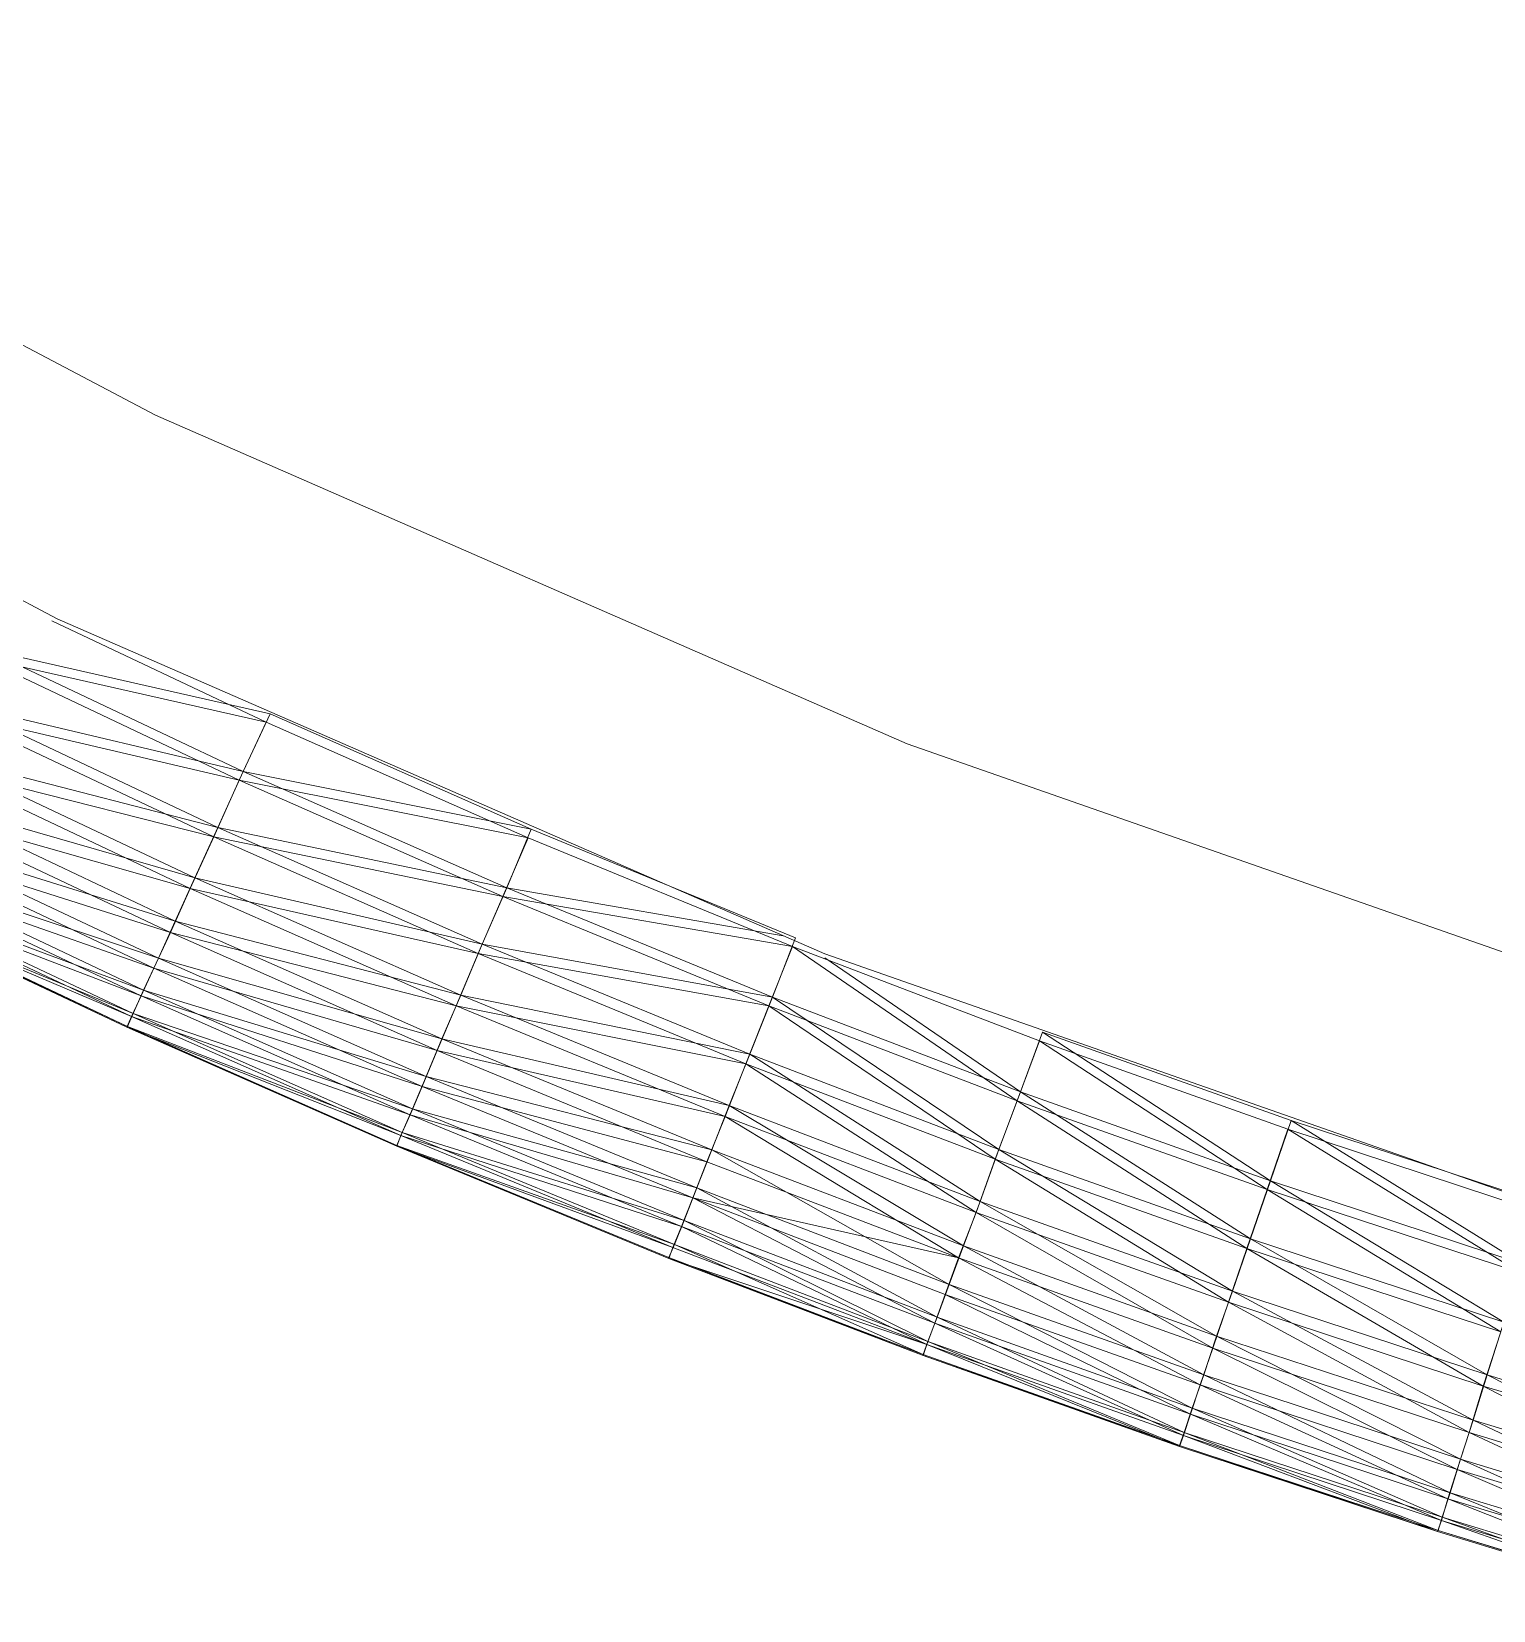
# Model space of a CAD drawing. Header units: millimetres. Extents: x -8546 to 211781, y -3000 to 31870.
# Drawn here: x -4487.96 to -4469.49, y 2515.51 to 2535.46 of the extents above; entities that cross this region are included whole.
import ezdxf

# ---------------------------------------------------------------- set-up
doc = ezdxf.new("R2010")
doc.units = ezdxf.units.MM
doc.layers.add('G-IMPT', color=8, linetype='Continuous', lineweight=9)
doc.layers.add('I-FURN', color=30, linetype='Continuous', lineweight=9)

# ---------------------------------------------------------------- blocks, each defined once
blk = doc.blocks.new('Artificial banana plant 1500mm - Family 4__C1-728657-Begane grond')
at = {"layer": 'G-IMPT'}
for p, q in [((-82.808, -121.419), (-73.638, -126.265)), ((-84.238, -123.889), (-74.878, -128.835)), ((-73.638, -126.265), (-64.138, -130.414)), ((-72.238, -130.142), (-74.947, -128.863)), ((-72.238, -130.142), (-74.947, -128.863)), ((-74.878, -128.835), (-65.178, -133.068)), ((-72.188, -130.034), (-75.808, -129.214)), ((-72.528, -130.766), (-75.808, -129.214)), ((-72.188, -130.034), (-75.808, -129.214)), ((-72.528, -130.766), (-75.808, -129.214)), ((-72.578, -130.874), (-75.858, -129.321)), ((-72.238, -130.142), (-75.858, -129.321)), ((-72.578, -130.874), (-75.858, -129.321)), ((-72.238, -130.142), (-75.858, -129.321)), ((-72.848, -131.47), (-76.148, -129.91)), ((-72.528, -130.766), (-76.148, -129.91)), ((-72.848, -131.47), (-76.148, -129.91)), ((-72.528, -130.766), (-76.148, -129.91)), ((-72.898, -131.589), (-76.208, -130.027)), ((-72.578, -130.874), (-76.208, -130.027)), ((-72.898, -131.589), (-76.208, -130.027)), ((-72.578, -130.874), (-76.208, -130.027)), ((-72.578, -130.874), (-72.238, -130.142)), ((-72.578, -130.874), (-72.238, -130.142)), ((-72.188, -130.034), (-72.528, -130.766)), ((-72.188, -130.034), (-72.528, -130.766)), ((-72.238, -130.142), (-68.928, -131.602)), ((-72.238, -130.142), (-68.928, -131.602)), ((-72.188, -130.034), (-68.888, -131.492)), ((-72.188, -130.034), (-68.888, -131.492)), ((-64.138, -130.414), (-54.338, -133.84)), ((-72.848, -131.47), (-76.458, -130.54)), ((-73.138, -132.108), (-76.458, -130.54)), ((-72.848, -131.47), (-76.458, -130.54)), ((-73.138, -132.108), (-76.458, -130.54)), ((-73.198, -132.242), (-76.518, -130.672)), ((-72.898, -131.589), (-76.518, -130.672)), ((-73.198, -132.242), (-76.518, -130.672)), ((-72.898, -131.589), (-76.518, -130.672)), ((-72.848, -131.47), (-72.528, -130.766)), ((-72.848, -131.47), (-72.528, -130.766)), ((-68.888, -131.492), (-72.528, -130.766)), ((-69.198, -132.233), (-72.528, -130.766)), ((-68.888, -131.492), (-72.528, -130.766)), ((-69.198, -132.233), (-72.528, -130.766)), ((-72.898, -131.589), (-72.578, -130.874)), ((-72.898, -131.589), (-72.578, -130.874)), ((-69.248, -132.342), (-72.578, -130.874)), ((-72.578, -130.874), (-68.928, -131.602)), ((-69.248, -132.342), (-72.578, -130.874)), ((-72.578, -130.874), (-68.928, -131.602)), ((-73.388, -132.653), (-76.718, -131.078)), ((-73.138, -132.108), (-76.718, -131.078)), ((-73.388, -132.653), (-76.718, -131.078)), ((-73.138, -132.108), (-76.718, -131.078)), ((-73.448, -132.8), (-76.788, -131.224)), ((-73.198, -132.242), (-76.788, -131.224)), ((-73.448, -132.8), (-76.788, -131.224)), ((-73.198, -132.242), (-76.788, -131.224)), ((-73.388, -132.653), (-76.948, -131.544)), ((-73.598, -133.124), (-76.948, -131.544)), ((-73.388, -132.653), (-76.948, -131.544)), ((-73.598, -133.124), (-76.948, -131.544)), ((-73.198, -132.242), (-72.898, -131.589)), ((-73.198, -132.242), (-72.898, -131.589)), ((-72.848, -131.47), (-73.138, -132.108)), ((-72.848, -131.47), (-73.138, -132.108)), ((-69.248, -132.342), (-72.898, -131.589)), ((-72.898, -131.589), (-69.558, -133.065)), ((-69.248, -132.342), (-72.898, -131.589)), ((-72.898, -131.589), (-69.558, -133.065)), ((-69.198, -132.233), (-72.848, -131.47)), ((-72.848, -131.47), (-69.508, -132.945)), ((-69.198, -132.233), (-72.848, -131.47)), ((-72.848, -131.47), (-69.508, -132.945)), ((-69.248, -132.342), (-68.928, -131.602)), ((-69.248, -132.342), (-68.928, -131.602)), ((-68.888, -131.492), (-69.198, -132.233)), ((-68.888, -131.492), (-69.198, -132.233)), ((-65.588, -132.976), (-68.928, -131.602)), ((-65.588, -132.976), (-68.928, -131.602)), ((-65.548, -132.865), (-68.888, -131.492)), ((-65.548, -132.865), (-68.888, -131.492)), ((-73.658, -133.247), (-77.008, -131.665)), ((-73.448, -132.8), (-77.008, -131.665)), ((-73.658, -133.247), (-77.008, -131.665)), ((-73.448, -132.8), (-77.008, -131.665)), ((-73.818, -133.6), (-77.178, -132.015)), ((-73.658, -133.247), (-77.178, -132.015)), ((-73.818, -133.6), (-77.178, -132.015)), ((-73.658, -133.247), (-77.178, -132.015)), ((-73.788, -133.526), (-77.138, -131.942)), ((-73.598, -133.124), (-77.138, -131.942)), ((-73.788, -133.526), (-77.138, -131.942)), ((-73.598, -133.124), (-77.138, -131.942)), ((-73.388, -132.653), (-73.138, -132.108)), ((-73.388, -132.653), (-73.138, -132.108)), ((-69.508, -132.945), (-73.138, -132.108)), ((-69.778, -133.59), (-73.138, -132.108)), ((-69.508, -132.945), (-73.138, -132.108)), ((-69.778, -133.59), (-73.138, -132.108)), ((-73.998, -133.995), (-77.368, -132.404)), ((-73.998, -133.995), (-77.368, -132.404)), ((-73.988, -133.984), (-77.368, -132.404)), ((-73.938, -133.86), (-77.368, -132.404)), ((-73.988, -133.984), (-77.368, -132.404)), ((-73.938, -133.86), (-77.368, -132.404)), ((-73.988, -133.984), (-77.358, -132.393)), ((-73.918, -133.823), (-77.358, -132.393)), ((-73.988, -133.984), (-77.358, -132.393)), ((-73.918, -133.823), (-77.358, -132.393)), ((-73.938, -133.86), (-77.298, -132.271)), ((-73.818, -133.6), (-77.298, -132.271)), ((-73.938, -133.86), (-77.298, -132.271)), ((-73.818, -133.6), (-77.298, -132.271)), ((-73.788, -133.526), (-77.278, -132.234)), ((-73.918, -133.823), (-77.278, -132.234)), ((-73.788, -133.526), (-77.278, -132.234)), ((-73.918, -133.823), (-77.278, -132.234)), ((-73.448, -132.8), (-73.198, -132.242)), ((-73.448, -132.8), (-73.198, -132.242)), ((-69.838, -133.725), (-73.198, -132.242)), ((-73.198, -132.242), (-69.558, -133.065)), ((-69.838, -133.725), (-73.198, -132.242)), ((-73.198, -132.242), (-69.558, -133.065)), ((-69.248, -132.342), (-69.558, -133.065)), ((-69.248, -132.342), (-69.558, -133.065)), ((-69.198, -132.233), (-69.508, -132.945)), ((-69.198, -132.233), (-69.508, -132.945)), ((-65.888, -133.724), (-69.248, -132.342)), ((-65.588, -132.976), (-69.248, -132.342)), ((-65.888, -133.724), (-69.248, -132.342)), ((-65.588, -132.976), (-69.248, -132.342)), ((-65.705, -132.838), (-69.198, -132.233)), ((-65.838, -133.614), (-69.198, -132.233)), ((-65.705, -132.838), (-69.198, -132.233)), ((-65.838, -133.614), (-69.198, -132.233)), ((-73.658, -133.247), (-73.448, -132.8)), ((-73.658, -133.247), (-73.448, -132.8)), ((-73.388, -132.653), (-73.598, -133.124)), ((-73.388, -132.653), (-73.598, -133.124)), ((-69.838, -133.725), (-73.448, -132.8)), ((-73.448, -132.8), (-70.078, -134.29)), ((-69.838, -133.725), (-73.448, -132.8)), ((-73.448, -132.8), (-70.078, -134.29)), ((-69.778, -133.59), (-73.388, -132.653)), ((-73.388, -132.653), (-70.018, -134.141)), ((-69.778, -133.59), (-73.388, -132.653)), ((-73.388, -132.653), (-70.018, -134.141)), ((-69.508, -132.945), (-69.778, -133.59)), ((-69.508, -132.945), (-69.778, -133.59)), ((-65.838, -133.614), (-69.508, -132.945)), ((-66.128, -134.334), (-69.508, -132.945)), ((-65.838, -133.614), (-69.508, -132.945)), ((-66.128, -134.334), (-69.508, -132.945)), ((-65.888, -133.724), (-65.588, -132.976)), ((-65.888, -133.724), (-65.588, -132.976)), ((-65.548, -132.865), (-65.838, -133.614)), ((-65.548, -132.865), (-65.838, -133.614)), ((-62.748, -134.923), (-65.588, -132.976)), ((-62.468, -134.168), (-65.588, -132.976)), ((-62.748, -134.923), (-65.588, -132.976)), ((-62.468, -134.168), (-65.588, -132.976)), ((-73.788, -133.526), (-73.598, -133.124)), ((-73.788, -133.526), (-73.598, -133.124)), ((-70.018, -134.141), (-73.598, -133.124)), ((-70.218, -134.618), (-73.598, -133.124)), ((-70.018, -134.141), (-73.598, -133.124)), ((-70.218, -134.618), (-73.598, -133.124)), ((-69.838, -133.725), (-69.558, -133.065)), ((-69.838, -133.725), (-69.558, -133.065)), ((-65.888, -133.724), (-69.558, -133.065)), ((-66.178, -134.455), (-69.558, -133.065)), ((-65.888, -133.724), (-69.558, -133.065)), ((-66.178, -134.455), (-69.558, -133.065)), ((-65.178, -133.068), (-55.188, -136.565)), ((-65.178, -133.119), (-62.708, -134.811)), ((-65.178, -133.119), (-62.708, -134.811)), ((-73.818, -133.6), (-73.658, -133.247)), ((-73.818, -133.6), (-73.658, -133.247)), ((-73.658, -133.247), (-70.268, -134.742)), ((-73.658, -133.247), (-70.078, -134.29)), ((-73.658, -133.247), (-70.268, -134.742)), ((-73.658, -133.247), (-70.078, -134.29)), ((-73.938, -133.86), (-73.818, -133.6)), ((-73.938, -133.86), (-73.818, -133.6)), ((-73.788, -133.526), (-73.918, -133.823)), ((-73.788, -133.526), (-73.918, -133.823)), ((-73.818, -133.6), (-70.268, -134.742)), ((-73.818, -133.6), (-70.418, -135.1)), ((-73.818, -133.6), (-70.268, -134.742)), ((-73.818, -133.6), (-70.418, -135.1)), ((-70.218, -134.618), (-73.788, -133.526)), ((-73.788, -133.526), (-70.388, -135.025)), ((-70.218, -134.618), (-73.788, -133.526)), ((-73.788, -133.526), (-70.388, -135.025)), ((-69.778, -133.59), (-70.018, -134.141)), ((-69.778, -133.59), (-70.018, -134.141)), ((-66.128, -134.334), (-69.778, -133.59)), ((-66.388, -134.985), (-69.778, -133.59)), ((-66.128, -134.334), (-69.778, -133.59)), ((-66.388, -134.985), (-69.778, -133.59)), ((-69.838, -133.725), (-70.078, -134.29)), ((-69.838, -133.725), (-70.078, -134.29)), ((-66.438, -135.122), (-69.838, -133.725)), ((-66.178, -134.455), (-69.838, -133.725)), ((-66.438, -135.122), (-69.838, -133.725)), ((-66.178, -134.455), (-69.838, -133.725)), ((-65.888, -133.724), (-66.178, -134.455)), ((-65.888, -133.724), (-66.178, -134.455)), ((-65.838, -133.614), (-66.128, -134.334)), ((-65.838, -133.614), (-66.128, -134.334)), ((-62.748, -134.923), (-65.888, -133.724)), ((-63.028, -135.659), (-65.888, -133.724)), ((-62.748, -134.923), (-65.888, -133.724)), ((-63.028, -135.659), (-65.888, -133.724)), ((-62.978, -135.537), (-65.838, -133.614)), ((-65.838, -133.614), (-62.708, -134.811)), ((-62.978, -135.537), (-65.838, -133.614)), ((-65.838, -133.614), (-62.708, -134.811)), ((-73.998, -133.995), (-73.938, -133.86)), ((-73.998, -133.995), (-73.938, -133.86)), ((-73.988, -133.984), (-73.998, -133.995)), ((-73.988, -133.984), (-73.998, -133.995)), ((-73.998, -133.995), (-70.588, -135.498)), ((-73.998, -133.995), (-70.588, -135.498)), ((-70.588, -135.487), (-73.998, -133.995)), ((-73.998, -133.995), (-70.538, -135.362)), ((-70.588, -135.487), (-73.998, -133.995)), ((-73.998, -133.995), (-70.538, -135.362)), ((-73.988, -133.984), (-73.918, -133.823)), ((-73.988, -133.984), (-73.918, -133.823)), ((-70.518, -135.324), (-73.988, -133.984)), ((-73.988, -133.984), (-70.588, -135.487)), ((-70.518, -135.324), (-73.988, -133.984)), ((-73.988, -133.984), (-70.588, -135.487)), ((-73.938, -133.86), (-70.538, -135.362)), ((-73.938, -133.86), (-70.418, -135.1)), ((-73.938, -133.86), (-70.538, -135.362)), ((-73.938, -133.86), (-70.418, -135.1)), ((-70.388, -135.025), (-73.918, -133.823)), ((-70.518, -135.324), (-73.918, -133.823)), ((-70.388, -135.025), (-73.918, -133.823)), ((-70.518, -135.324), (-73.918, -133.823)), ((-70.018, -134.141), (-70.218, -134.618)), ((-70.018, -134.141), (-70.218, -134.618)), ((-66.388, -134.985), (-70.018, -134.141)), ((-66.608, -135.542), (-70.018, -134.141)), ((-66.388, -134.985), (-70.018, -134.141)), ((-66.608, -135.542), (-70.018, -134.141)), ((-62.748, -134.923), (-62.468, -134.168)), ((-62.748, -134.923), (-62.468, -134.168)), ((-62.428, -134.056), (-62.708, -134.811)), ((-62.428, -134.056), (-62.708, -134.811)), ((-59.588, -136.046), (-62.468, -134.168)), ((-59.328, -135.284), (-62.468, -134.168)), ((-59.588, -136.046), (-62.468, -134.168)), ((-59.328, -135.284), (-62.468, -134.168)), ((-59.288, -135.172), (-62.428, -134.056)), ((-59.548, -135.933), (-62.428, -134.056)), ((-59.288, -135.172), (-62.428, -134.056)), ((-59.548, -135.933), (-62.428, -134.056)), ((-70.268, -134.742), (-70.078, -134.29)), ((-70.268, -134.742), (-70.078, -134.29)), ((-66.438, -135.122), (-70.078, -134.29)), ((-66.668, -135.693), (-70.078, -134.29)), ((-66.438, -135.122), (-70.078, -134.29)), ((-66.668, -135.693), (-70.078, -134.29)), ((-66.128, -134.334), (-66.388, -134.985)), ((-66.128, -134.334), (-66.388, -134.985)), ((-62.978, -135.537), (-66.128, -134.334)), ((-66.128, -134.334), (-63.218, -136.195)), ((-62.978, -135.537), (-66.128, -134.334)), ((-66.128, -134.334), (-63.218, -136.195)), ((-66.438, -135.122), (-66.178, -134.455)), ((-66.438, -135.122), (-66.178, -134.455)), ((-63.268, -136.333), (-66.178, -134.455)), ((-63.028, -135.659), (-66.178, -134.455)), ((-63.268, -136.333), (-66.178, -134.455)), ((-63.028, -135.659), (-66.178, -134.455)), ((-70.268, -134.742), (-70.418, -135.1)), ((-70.268, -134.742), (-70.418, -135.1)), ((-70.218, -134.618), (-70.388, -135.025)), ((-70.218, -134.618), (-70.388, -135.025)), ((-66.848, -136.149), (-70.268, -134.742)), ((-66.668, -135.693), (-70.268, -134.742)), ((-66.848, -136.149), (-70.268, -134.742)), ((-66.668, -135.693), (-70.268, -134.742)), ((-66.608, -135.542), (-70.218, -134.618)), ((-66.798, -136.024), (-70.218, -134.618)), ((-66.608, -135.542), (-70.218, -134.618)), ((-66.798, -136.024), (-70.218, -134.618)), ((-66.388, -134.985), (-66.608, -135.542)), ((-66.388, -134.985), (-66.608, -135.542)), ((-63.428, -136.757), (-66.388, -134.985)), ((-66.388, -134.985), (-63.218, -136.195)), ((-63.428, -136.757), (-66.388, -134.985)), ((-66.388, -134.985), (-63.218, -136.195)), ((-62.748, -134.923), (-63.028, -135.659)), ((-62.748, -134.923), (-63.028, -135.659)), ((-62.978, -135.537), (-62.708, -134.811)), ((-62.978, -135.537), (-62.708, -134.811)), ((-59.588, -136.046), (-62.748, -134.923)), ((-59.848, -136.789), (-62.748, -134.923)), ((-59.588, -136.046), (-62.748, -134.923)), ((-59.848, -136.789), (-62.748, -134.923)), ((-59.548, -135.933), (-62.708, -134.811)), ((-59.798, -136.666), (-62.708, -134.811)), ((-59.548, -135.933), (-62.708, -134.811)), ((-59.798, -136.666), (-62.708, -134.811)), ((-70.538, -135.362), (-70.418, -135.1)), ((-70.538, -135.362), (-70.418, -135.1)), ((-70.388, -135.025), (-70.518, -135.324)), ((-70.388, -135.025), (-70.518, -135.324)), ((-66.848, -136.149), (-70.418, -135.1)), ((-66.988, -136.511), (-70.418, -135.1)), ((-66.848, -136.149), (-70.418, -135.1)), ((-66.988, -136.511), (-70.418, -135.1)), ((-66.798, -136.024), (-70.388, -135.025)), ((-66.958, -136.435), (-70.388, -135.025)), ((-66.798, -136.024), (-70.388, -135.025)), ((-66.958, -136.435), (-70.388, -135.025)), ((-66.438, -135.122), (-66.668, -135.693)), ((-66.438, -135.122), (-66.668, -135.693)), ((-63.268, -136.333), (-66.438, -135.122)), ((-63.488, -136.909), (-66.438, -135.122)), ((-63.268, -136.333), (-66.438, -135.122)), ((-63.488, -136.909), (-66.438, -135.122)), ((-59.288, -135.172), (-59.548, -135.933)), ((-59.288, -135.172), (-59.548, -135.933)), ((-56.128, -136.213), (-59.288, -135.172)), ((-59.288, -135.172), (-56.368, -136.981)), ((-56.128, -136.213), (-59.288, -135.172)), ((-59.288, -135.172), (-56.368, -136.981)), ((-70.518, -135.324), (-70.588, -135.487)), ((-70.518, -135.324), (-70.588, -135.487)), ((-70.538, -135.362), (-70.588, -135.498)), ((-70.538, -135.362), (-70.588, -135.498)), ((-67.098, -136.776), (-70.538, -135.362)), ((-66.988, -136.511), (-70.538, -135.362)), ((-67.098, -136.776), (-70.538, -135.362)), ((-66.988, -136.511), (-70.538, -135.362)), ((-66.958, -136.435), (-70.518, -135.324)), ((-67.078, -136.738), (-70.518, -135.324)), ((-66.958, -136.435), (-70.518, -135.324)), ((-67.078, -136.738), (-70.518, -135.324)), ((-59.588, -136.046), (-59.328, -135.284)), ((-59.588, -136.046), (-59.328, -135.284)), ((-56.398, -137.094), (-59.328, -135.284)), ((-56.158, -136.327), (-59.328, -135.284)), ((-56.398, -137.094), (-59.328, -135.284)), ((-56.158, -136.327), (-59.328, -135.284)), ((-67.078, -136.738), (-70.588, -135.487)), ((-67.148, -136.902), (-70.588, -135.487)), ((-70.588, -135.487), (-70.588, -135.498)), ((-67.078, -136.738), (-70.588, -135.487)), ((-67.148, -136.902), (-70.588, -135.487)), ((-70.588, -135.487), (-70.588, -135.498)), ((-67.148, -136.914), (-70.588, -135.498)), ((-67.148, -136.914), (-70.588, -135.498)), ((-67.098, -136.776), (-70.588, -135.498)), ((-67.098, -136.776), (-70.588, -135.498)), ((-66.608, -135.542), (-66.798, -136.024)), ((-66.608, -135.542), (-66.798, -136.024)), ((-63.428, -136.757), (-66.608, -135.542)), ((-66.608, -135.542), (-63.608, -137.243)), ((-63.428, -136.757), (-66.608, -135.542)), ((-66.608, -135.542), (-63.608, -137.243)), ((-62.978, -135.537), (-63.218, -136.195)), ((-62.978, -135.537), (-63.218, -136.195)), ((-59.798, -136.666), (-62.978, -135.537)), ((-60.028, -137.329), (-62.978, -135.537)), ((-59.798, -136.666), (-62.978, -135.537)), ((-60.028, -137.329), (-62.978, -135.537)), ((-66.848, -136.149), (-66.668, -135.693)), ((-66.848, -136.149), (-66.668, -135.693)), ((-63.488, -136.909), (-66.668, -135.693)), ((-63.488, -136.909), (-66.668, -135.693)), ((-63.268, -136.333), (-63.028, -135.659)), ((-63.268, -136.333), (-63.028, -135.659)), ((-60.078, -137.468), (-63.028, -135.659)), ((-59.848, -136.789), (-63.028, -135.659)), ((-60.078, -137.468), (-63.028, -135.659)), ((-59.848, -136.789), (-63.028, -135.659)), ((-59.548, -135.933), (-59.798, -136.666)), ((-59.548, -135.933), (-59.798, -136.666)), ((-56.598, -137.719), (-59.548, -135.933)), ((-59.548, -135.933), (-56.368, -136.981)), ((-56.598, -137.719), (-59.548, -135.933)), ((-59.548, -135.933), (-56.368, -136.981)), ((-66.848, -136.149), (-66.988, -136.511)), ((-66.848, -136.149), (-66.988, -136.511)), ((-66.798, -136.024), (-66.958, -136.435)), ((-66.798, -136.024), (-66.958, -136.435)), ((-63.788, -137.734), (-66.848, -136.149)), ((-66.848, -136.149), (-63.658, -137.369)), ((-66.848, -136.149), (-63.488, -136.909)), ((-63.788, -137.734), (-66.848, -136.149)), ((-66.848, -136.149), (-63.658, -137.369)), ((-66.848, -136.149), (-63.488, -136.909)), ((-66.798, -136.024), (-63.758, -137.658)), ((-66.798, -136.024), (-63.608, -137.243)), ((-66.798, -136.024), (-63.758, -137.658)), ((-66.798, -136.024), (-63.608, -137.243)), ((-63.428, -136.757), (-63.218, -136.195)), ((-63.428, -136.757), (-63.218, -136.195)), ((-60.028, -137.329), (-63.218, -136.195)), ((-60.228, -137.895), (-63.218, -136.195)), ((-60.028, -137.329), (-63.218, -136.195)), ((-60.228, -137.895), (-63.218, -136.195)), ((-59.588, -136.046), (-59.848, -136.789)), ((-59.588, -136.046), (-59.848, -136.789)), ((-56.398, -137.094), (-59.588, -136.046)), ((-56.638, -137.843), (-59.588, -136.046)), ((-56.398, -137.094), (-59.588, -136.046)), ((-56.638, -137.843), (-59.588, -136.046)), ((-63.268, -136.333), (-63.488, -136.909)), ((-63.268, -136.333), (-63.488, -136.909)), ((-60.078, -137.468), (-63.268, -136.333)), ((-60.278, -138.049), (-63.268, -136.333)), ((-60.078, -137.468), (-63.268, -136.333)), ((-60.278, -138.049), (-63.268, -136.333)), ((-67.098, -136.776), (-66.988, -136.511)), ((-67.098, -136.776), (-66.988, -136.511)), ((-66.958, -136.435), (-67.078, -136.738)), ((-66.958, -136.435), (-67.078, -136.738)), ((-63.888, -138.002), (-66.988, -136.511)), ((-63.788, -137.734), (-66.988, -136.511)), ((-63.888, -138.002), (-66.988, -136.511)), ((-63.788, -137.734), (-66.988, -136.511)), ((-66.958, -136.435), (-63.758, -137.658)), ((-66.958, -136.435), (-63.878, -137.963)), ((-66.958, -136.435), (-63.758, -137.658)), ((-66.958, -136.435), (-63.878, -137.963)), ((-67.078, -136.738), (-67.148, -136.902)), ((-67.078, -136.738), (-67.148, -136.902)), ((-67.148, -136.914), (-67.098, -136.776)), ((-67.148, -136.914), (-67.098, -136.776)), ((-67.098, -136.776), (-63.888, -138.002)), ((-67.098, -136.776), (-63.888, -138.002)), ((-67.078, -136.738), (-63.938, -138.129)), ((-67.078, -136.738), (-63.878, -137.963)), ((-67.078, -136.738), (-63.938, -138.129)), ((-67.078, -136.738), (-63.878, -137.963)), ((-63.428, -136.757), (-63.608, -137.243)), ((-63.428, -136.757), (-63.608, -137.243)), ((-60.228, -137.895), (-63.428, -136.757)), ((-60.388, -138.386), (-63.428, -136.757)), ((-60.228, -137.895), (-63.428, -136.757)), ((-60.388, -138.386), (-63.428, -136.757)), ((-60.078, -137.468), (-59.848, -136.789)), ((-60.078, -137.468), (-59.848, -136.789)), ((-59.798, -136.666), (-60.028, -137.329)), ((-59.798, -136.666), (-60.028, -137.329)), ((-56.858, -138.527), (-59.848, -136.789)), ((-56.638, -137.843), (-59.848, -136.789)), ((-56.858, -138.527), (-59.848, -136.789)), ((-56.638, -137.843), (-59.848, -136.789)), ((-56.598, -137.719), (-59.798, -136.666)), ((-59.798, -136.666), (-56.808, -138.387)), ((-56.598, -137.719), (-59.798, -136.666)), ((-59.798, -136.666), (-56.808, -138.387)), ((-67.148, -136.902), (-63.938, -138.129)), ((-67.148, -136.902), (-67.148, -136.914)), ((-67.148, -136.902), (-63.938, -138.129)), ((-67.148, -136.902), (-67.148, -136.914)), ((-67.148, -136.914), (-63.938, -138.141)), ((-67.148, -136.914), (-63.938, -138.141)), ((-63.938, -138.129), (-67.148, -136.914)), ((-67.148, -136.914), (-63.888, -138.002)), ((-63.938, -138.129), (-67.148, -136.914)), ((-67.148, -136.914), (-63.888, -138.002)), ((-63.658, -137.369), (-63.488, -136.909)), ((-63.658, -137.369), (-63.488, -136.909)), ((-60.438, -138.513), (-63.488, -136.909)), ((-60.278, -138.049), (-63.488, -136.909)), ((-60.438, -138.513), (-63.488, -136.909)), ((-60.278, -138.049), (-63.488, -136.909)), ((-63.788, -137.734), (-63.658, -137.369)), ((-63.788, -137.734), (-63.658, -137.369)), ((-63.758, -137.658), (-63.608, -137.243)), ((-63.758, -137.658), (-63.608, -137.243)), ((-60.438, -138.513), (-63.658, -137.369)), ((-60.558, -138.881), (-63.658, -137.369)), ((-60.438, -138.513), (-63.658, -137.369)), ((-60.558, -138.881), (-63.658, -137.369)), ((-60.388, -138.386), (-63.608, -137.243)), ((-60.538, -138.804), (-63.608, -137.243)), ((-60.388, -138.386), (-63.608, -137.243)), ((-60.538, -138.804), (-63.608, -137.243)), ((-60.028, -137.329), (-60.228, -137.895)), ((-60.028, -137.329), (-60.228, -137.895)), ((-56.988, -138.958), (-60.028, -137.329)), ((-60.028, -137.329), (-56.808, -138.387)), ((-56.988, -138.958), (-60.028, -137.329)), ((-60.028, -137.329), (-56.808, -138.387)), ((-60.078, -137.468), (-60.278, -138.049)), ((-60.078, -137.468), (-60.278, -138.049)), ((-56.858, -138.527), (-60.078, -137.468)), ((-57.038, -139.113), (-60.078, -137.468)), ((-56.858, -138.527), (-60.078, -137.468)), ((-57.038, -139.113), (-60.078, -137.468)), ((-63.888, -138.002), (-63.788, -137.734)), ((-63.888, -138.002), (-63.788, -137.734)), ((-63.758, -137.658), (-63.878, -137.963)), ((-63.758, -137.658), (-63.878, -137.963)), ((-60.648, -139.151), (-63.788, -137.734)), ((-60.558, -138.881), (-63.788, -137.734)), ((-60.648, -139.151), (-63.788, -137.734)), ((-60.558, -138.881), (-63.788, -137.734)), ((-60.538, -138.804), (-63.758, -137.658)), ((-60.638, -139.112), (-63.758, -137.658)), ((-60.538, -138.804), (-63.758, -137.658)), ((-60.638, -139.112), (-63.758, -137.658)), ((-56.598, -137.719), (-56.808, -138.387)), ((-56.598, -137.719), (-56.808, -138.387)), ((-63.938, -138.129), (-63.878, -137.963)), ((-63.938, -138.129), (-63.878, -137.963)), ((-60.638, -139.112), (-63.878, -137.963)), ((-60.698, -139.279), (-63.878, -137.963)), ((-60.638, -139.112), (-63.878, -137.963)), ((-60.698, -139.279), (-63.878, -137.963)), ((-60.228, -137.895), (-60.388, -138.386)), ((-60.228, -137.895), (-60.388, -138.386)), ((-56.988, -138.958), (-60.228, -137.895)), ((-60.228, -137.895), (-57.148, -139.452)), ((-56.988, -138.958), (-60.228, -137.895)), ((-60.228, -137.895), (-57.148, -139.452)), ((-56.858, -138.527), (-56.638, -137.843)), ((-56.858, -138.527), (-56.638, -137.843)), ((-63.888, -138.002), (-63.938, -138.141)), ((-63.888, -138.002), (-63.938, -138.141)), ((-60.698, -139.279), (-63.938, -138.129)), ((-63.938, -138.129), (-63.938, -138.141)), ((-60.698, -139.279), (-63.938, -138.129)), ((-63.938, -138.129), (-63.938, -138.141)), ((-60.698, -139.291), (-63.938, -138.141)), ((-60.698, -139.291), (-63.938, -138.141)), ((-60.698, -139.279), (-63.938, -138.141)), ((-60.698, -139.279), (-63.938, -138.141)), ((-60.648, -139.151), (-63.888, -138.002)), ((-60.698, -139.291), (-63.888, -138.002)), ((-60.648, -139.151), (-63.888, -138.002)), ((-60.698, -139.291), (-63.888, -138.002)), ((-60.438, -138.513), (-60.278, -138.049)), ((-60.438, -138.513), (-60.278, -138.049)), ((-57.188, -139.581), (-60.278, -138.049)), ((-57.038, -139.113), (-60.278, -138.049)), ((-57.188, -139.581), (-60.278, -138.049)), ((-57.038, -139.113), (-60.278, -138.049)), ((-60.388, -138.386), (-60.538, -138.804)), ((-60.388, -138.386), (-60.538, -138.804)), ((-60.388, -138.386), (-57.278, -139.874)), ((-60.388, -138.386), (-57.148, -139.452)), ((-60.388, -138.386), (-57.278, -139.874)), ((-60.388, -138.386), (-57.148, -139.452)), ((-56.988, -138.958), (-56.808, -138.387)), ((-56.988, -138.958), (-56.808, -138.387)), ((-53.568, -139.369), (-56.808, -138.387)), ((-53.738, -139.944), (-56.808, -138.387)), ((-53.568, -139.369), (-56.808, -138.387)), ((-53.738, -139.944), (-56.808, -138.387)), ((-60.438, -138.513), (-60.558, -138.881)), ((-60.438, -138.513), (-60.558, -138.881)), ((-57.308, -139.951), (-60.438, -138.513)), ((-60.438, -138.513), (-57.188, -139.581)), ((-57.308, -139.951), (-60.438, -138.513)), ((-60.438, -138.513), (-57.188, -139.581)), ((-56.858, -138.527), (-57.038, -139.113)), ((-56.858, -138.527), (-57.038, -139.113)), ((-53.608, -139.51), (-56.858, -138.527)), ((-53.778, -140.1), (-56.858, -138.527)), ((-53.608, -139.51), (-56.858, -138.527)), ((-53.778, -140.1), (-56.858, -138.527)), ((-60.648, -139.151), (-60.558, -138.881)), ((-60.648, -139.151), (-60.558, -138.881)), ((-60.538, -138.804), (-60.638, -139.112)), ((-60.538, -138.804), (-60.638, -139.112)), ((-57.388, -140.223), (-60.558, -138.881)), ((-57.308, -139.951), (-60.558, -138.881)), ((-57.388, -140.223), (-60.558, -138.881)), ((-57.308, -139.951), (-60.558, -138.881)), ((-60.538, -138.804), (-57.278, -139.874)), ((-60.538, -138.804), (-57.378, -140.184)), ((-60.538, -138.804), (-57.278, -139.874)), ((-60.538, -138.804), (-57.378, -140.184)), ((-56.988, -138.958), (-57.148, -139.452)), ((-56.988, -138.958), (-57.148, -139.452)), ((-53.738, -139.944), (-56.988, -138.958)), ((-53.878, -140.442), (-56.988, -138.958)), ((-53.738, -139.944), (-56.988, -138.958)), ((-53.878, -140.442), (-56.988, -138.958)), ((-60.638, -139.112), (-60.698, -139.279)), ((-60.638, -139.112), (-60.698, -139.279)), ((-60.648, -139.151), (-60.698, -139.291)), ((-60.648, -139.151), (-60.698, -139.291)), ((-57.438, -140.364), (-60.648, -139.151)), ((-60.648, -139.151), (-57.388, -140.223)), ((-57.438, -140.364), (-60.648, -139.151)), ((-60.648, -139.151), (-57.388, -140.223)), ((-60.638, -139.112), (-57.428, -140.353)), ((-60.638, -139.112), (-57.378, -140.184)), ((-60.638, -139.112), (-57.428, -140.353)), ((-60.638, -139.112), (-57.378, -140.184)), ((-57.188, -139.581), (-57.038, -139.113)), ((-57.188, -139.581), (-57.038, -139.113)), ((-53.918, -140.571), (-57.038, -139.113)), ((-53.778, -140.1), (-57.038, -139.113)), ((-53.918, -140.571), (-57.038, -139.113)), ((-53.778, -140.1), (-57.038, -139.113)), ((-60.698, -139.279), (-57.428, -140.353)), ((-60.698, -139.279), (-57.438, -140.364)), ((-60.698, -139.279), (-60.698, -139.291)), ((-60.698, -139.279), (-57.428, -140.353)), ((-60.698, -139.279), (-57.438, -140.364)), ((-60.698, -139.279), (-60.698, -139.291)), ((-57.438, -140.364), (-60.698, -139.291)), ((-57.438, -140.364), (-60.698, -139.291)), ((-57.308, -139.951), (-57.188, -139.581)), ((-57.308, -139.951), (-57.188, -139.581)), ((-57.278, -139.874), (-57.148, -139.452)), ((-57.278, -139.874), (-57.148, -139.452)), ((-53.918, -140.571), (-57.188, -139.581)), ((-54.028, -140.944), (-57.188, -139.581)), ((-53.918, -140.571), (-57.188, -139.581)), ((-54.028, -140.944), (-57.188, -139.581)), ((-53.878, -140.442), (-57.148, -139.452)), ((-54.008, -140.866), (-57.148, -139.452)), ((-53.878, -140.442), (-57.148, -139.452)), ((-54.008, -140.866), (-57.148, -139.452)), ((-57.388, -140.223), (-57.308, -139.951)), ((-57.388, -140.223), (-57.308, -139.951)), ((-57.278, -139.874), (-57.378, -140.184)), ((-57.278, -139.874), (-57.378, -140.184)), ((-54.108, -141.218), (-57.308, -139.951)), ((-54.028, -140.944), (-57.308, -139.951)), ((-54.108, -141.218), (-57.308, -139.951)), ((-54.028, -140.944), (-57.308, -139.951)), ((-54.008, -140.866), (-57.278, -139.874)), ((-54.098, -141.179), (-57.278, -139.874)), ((-54.008, -140.866), (-57.278, -139.874)), ((-54.098, -141.179), (-57.278, -139.874)), ((-57.428, -140.353), (-57.378, -140.184)), ((-57.428, -140.353), (-57.378, -140.184)), ((-54.098, -141.179), (-57.378, -140.184)), ((-54.148, -141.349), (-57.378, -140.184)), ((-54.098, -141.179), (-57.378, -140.184)), ((-54.148, -141.349), (-57.378, -140.184)), ((-57.438, -140.364), (-57.388, -140.223)), ((-57.438, -140.364), (-57.388, -140.223)), ((-57.428, -140.353), (-57.438, -140.364)), ((-57.428, -140.353), (-57.438, -140.364)), ((-54.148, -141.361), (-57.438, -140.364)), ((-54.148, -141.361), (-57.438, -140.364)), ((-54.148, -141.349), (-57.428, -140.353)), ((-54.148, -141.361), (-57.428, -140.353)), ((-54.148, -141.349), (-57.428, -140.353)), ((-54.148, -141.361), (-57.428, -140.353)), ((-54.108, -141.218), (-57.388, -140.223)), ((-54.148, -141.361), (-57.388, -140.223)), ((-54.108, -141.218), (-57.388, -140.223)), ((-54.148, -141.361), (-57.388, -140.223))]:
    blk.add_line(p, q, dxfattribs=at)
blk = doc.blocks.new('Artificial banana plant 1500mm - Family 4__C2-728658-Begane grond')
blk.add_blockref('Artificial banana plant 1500mm - Family 4__C1-728657-Begane grond', (0, 0))
blk = doc.blocks.new('Artificial banana plant 1500mm - Family 4-728656-Begane grond')
blk.add_blockref('Artificial banana plant 1500mm - Family 4__C2-728658-Begane grond', (0, 0))
blk = doc.blocks.new('Artificial banana plant 1500mm - Ny märkning-728662-Begane grond')
blk.add_blockref('Artificial banana plant 1500mm - Family 4-728656-Begane grond', (0, 0))

msp = doc.modelspace()

# ---------------------------------------------------------------- block references
at = {"layer": 'I-FURN'}
msp.add_blockref('Artificial banana plant 1500mm - Ny märkning-728662-Begane grond', (-4412.758, 2656.875), dxfattribs=at)

doc.saveas('drawing.dxf')
